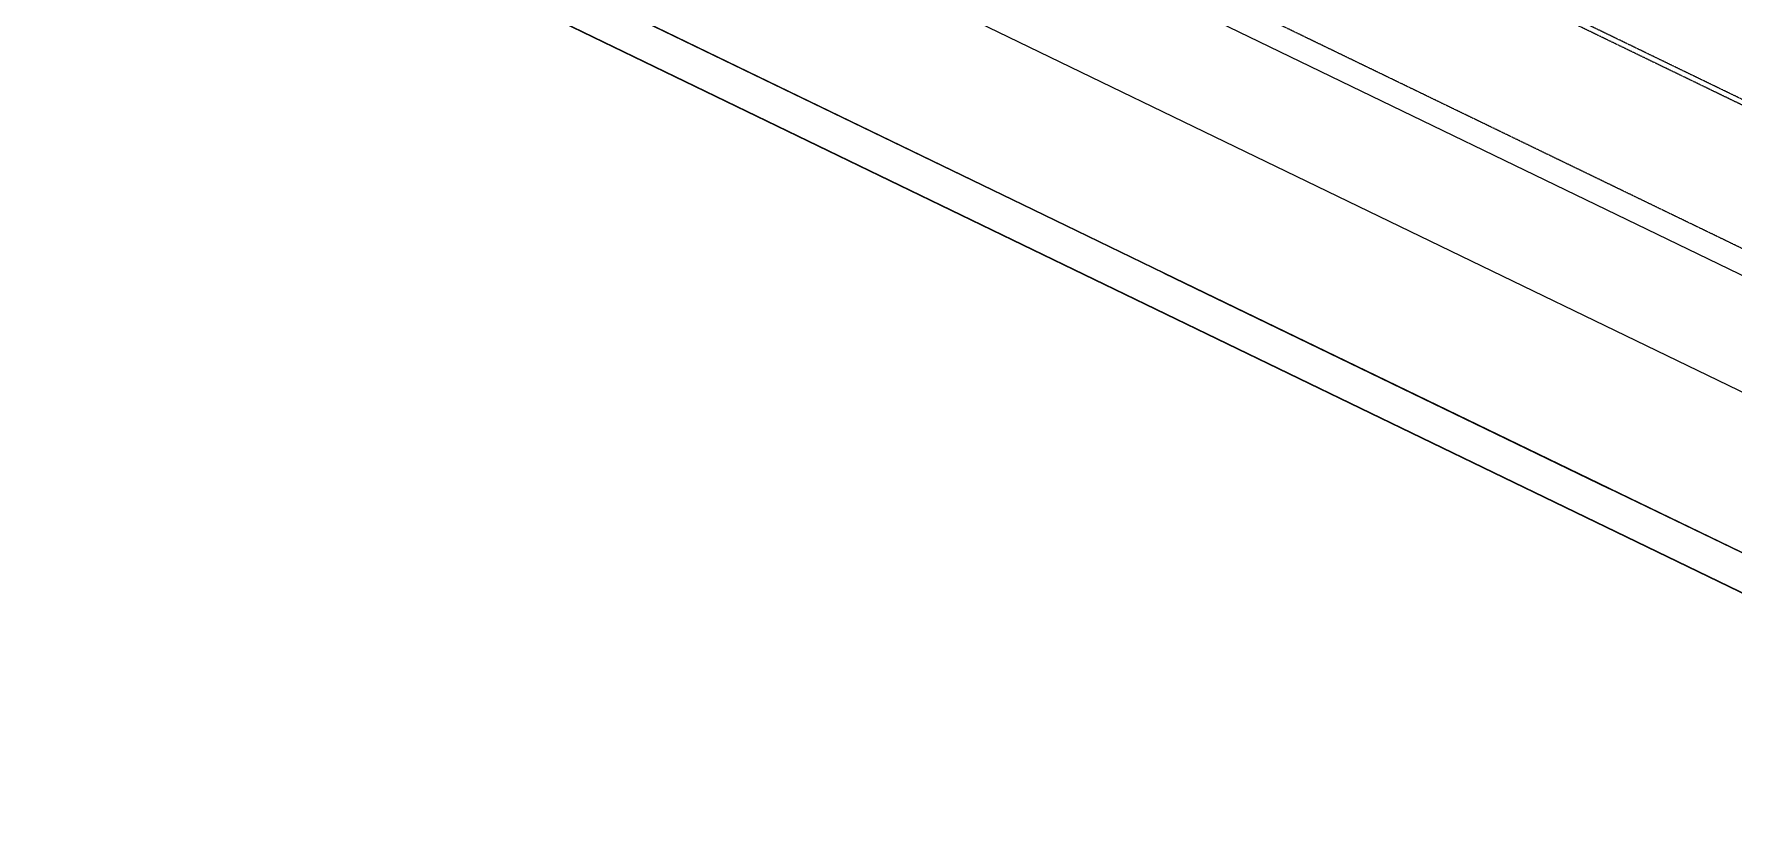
# Model space of a CAD drawing. Header units: inches. Extents: x 27328 to 120839, y -4075 to 4147.
# Drawn here: x 40602 to 43665, y -4075 to -2674 of the extents above; entities that cross this region are included whole.
import ezdxf

# ---------------------------------------------------------------- set-up
doc = ezdxf.new("R2010")
doc.units = ezdxf.units.IN
doc.header["$MEASUREMENT"] = 0
doc.linetypes.add('Hidden', pattern=[0.28125, 0.1875, -0.09375])
for name, color, linetype, lineweight in [('A-DETL', 90, 'Continuous', 9), ('A-PROP-SBCK', 71, 'Hidden', 15), ('C-TOPO', 7, 'Continuous', 9), ('G-ANNO-SYMB', 111, 'Continuous', 9)]:
    doc.layers.add(name, color=color, linetype=linetype, lineweight=lineweight)

msp = doc.modelspace()

# ---------------------------------------------------------------- linework, layer by layer
at = {"layer": 'A-DETL'}
msp.add_line((44532.7, -3730.2), (39547.1, -1319.2), dxfattribs=at)
at = {"layer": 'A-PROP-SBCK'}
for p, q in [((44840.2, -3362), (40152.7, -1095.1)), ((44597.8, -3503.2), (39894.3, -1228.6)), ((45072.8, -3464.2), (42708.2, -2320.7))]:
    msp.add_line(p, q, dxfattribs=at)
at = {"layer": 'C-TOPO'}
for p, q in [((44496.2, -4074.2), (39042.7, -1436.8)), ((42385.2, -2981.5), (40876, -2251.6)), ((42639.1, -3104.2), (42385.2, -2981.5)), ((42639.1, -3104.2), (43441.5, -3492.3)), ((44103.5, -3812.4), (43441.5, -3492.3))]:
    msp.add_line(p, q, dxfattribs=at)
at = {"layer": 'C-TOPO', "lineweight": 25}
for p, q in [((40877.2, -2251.5), (42385.2, -2980.8)), ((42385.2, -2980.8), (42639.1, -3103.6)), ((42639.1, -3103.6), (43441.7, -3491.7)), ((43441.7, -3491.7), (44103.8, -3811.9))]:
    msp.add_line(p, q, dxfattribs=at)
at = {"layer": 'G-ANNO-SYMB'}
for p, q in [((44496.9, -3502.7), (39042.1, -864.7)), ((44496.9, -4075.1), (39042.1, -1437.2))]:
    msp.add_line(p, q, dxfattribs=at)

doc.saveas('drawing.dxf')
